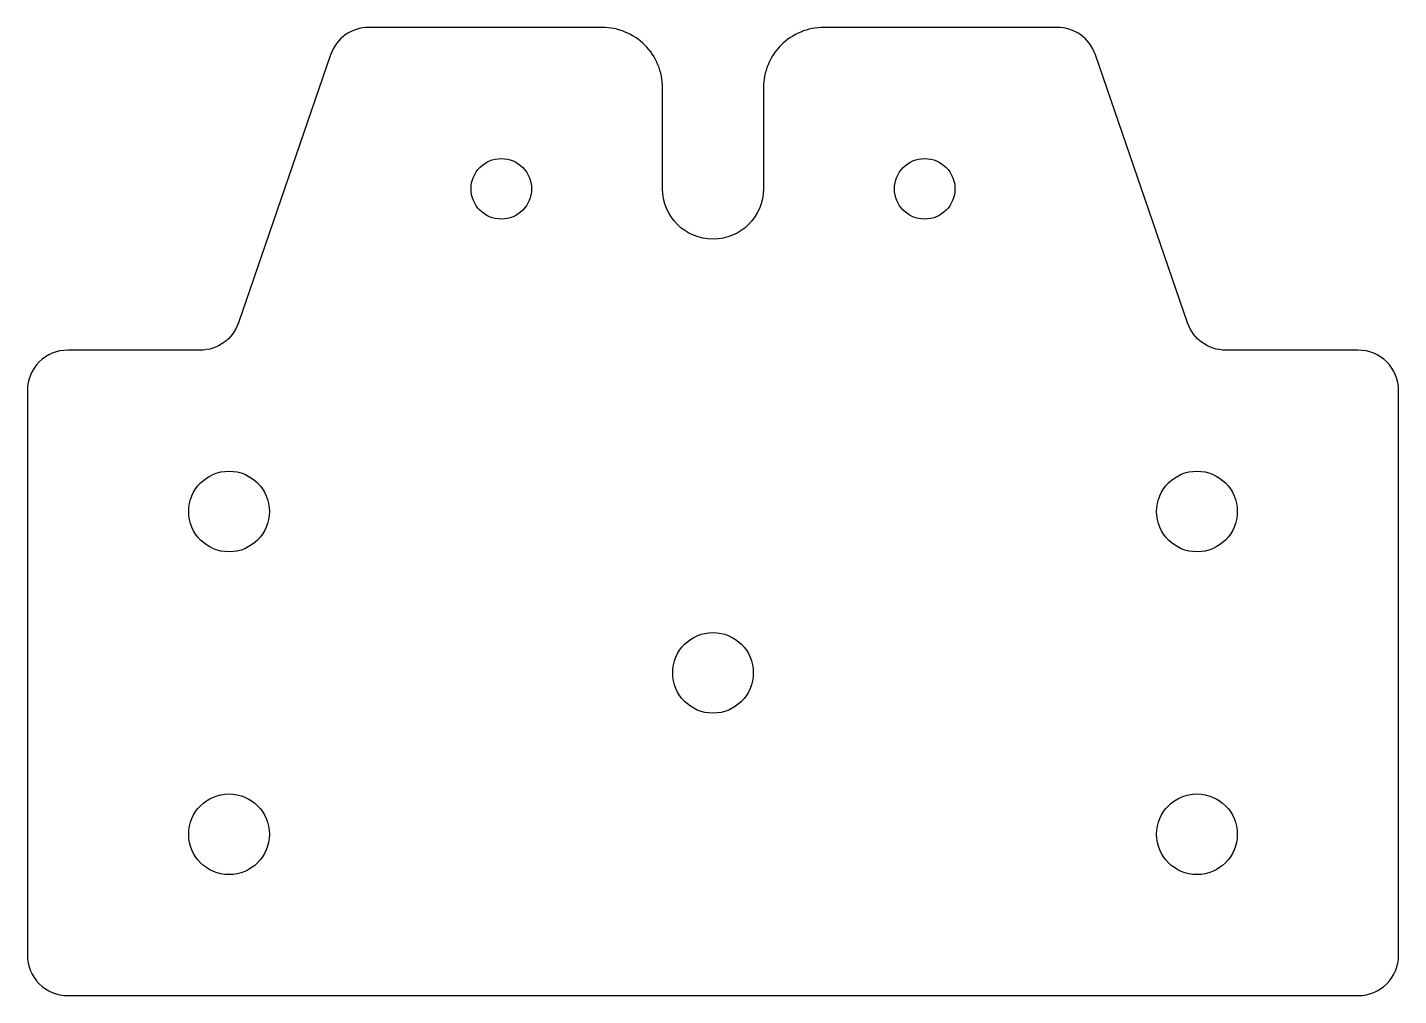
# Model space of a CAD drawing. Header units: inches. Extents: x 0 to 4.25, y 0 to 3.
import ezdxf

# ---------------------------------------------------------------- set-up
doc = ezdxf.new("R2010")
doc.units = ezdxf.units.IN
doc.header["$MEASUREMENT"] = 0

msp = doc.modelspace()

# ---------------------------------------------------------------- linework, layer by layer
msp.add_lwpolyline([(2.4688, 3, 0.414214), (2.2812, 2.8125), (2.2812, 2.5, -1), (1.9688, 2.5), (1.9688, 2.8125, 0.414214), (1.7812, 3), (1.058, 3, 0.320245), (0.9397, 2.9156), (0.654, 2.0844, -0.320245), (0.5358, 2), (0.125, 2, 0.414214), (0, 1.875), (0, 0.125, 0.414214), (0.125, 0), (4.125, 0, 0.414214), (4.25, 0.125), (4.25, 1.875, 0.414214), (4.125, 2), (3.7142, 2, -0.320245), (3.596, 2.0844), (3.3103, 2.9156, 0.320245), (3.192, 3)], format="xyb", close=True)
for centre, radius in [((1.4688, 2.5), 0.0938), ((2.7812, 2.5), 0.0938), ((0.625, 1.5), 0.125), ((3.625, 1.5), 0.125), ((2.125, 1), 0.125), ((0.625, 0.5), 0.125), ((3.625, 0.5), 0.125)]:
    msp.add_circle(centre, radius)

doc.saveas('drawing.dxf')
